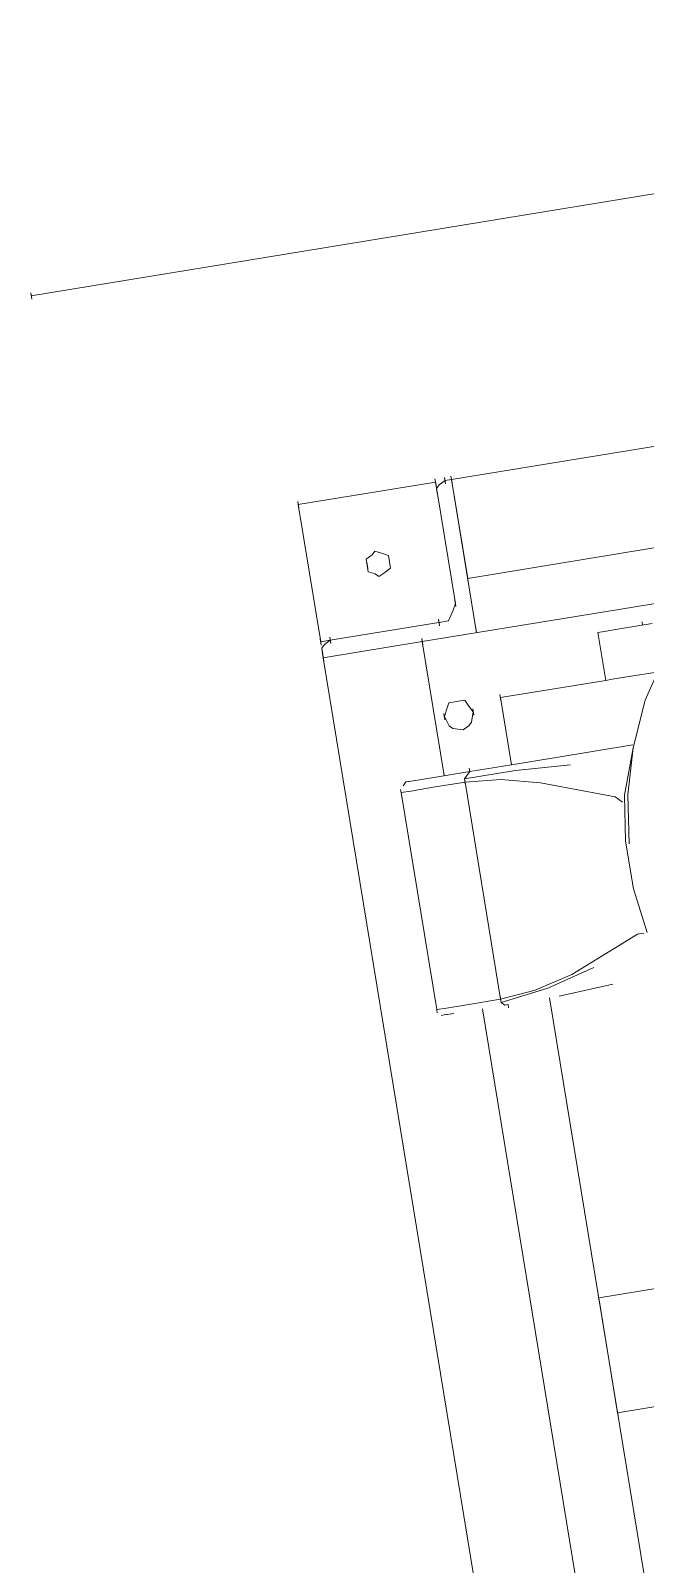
# Model space of a CAD drawing. Header units: metres. Extents: x 2 to 659295185, y -28 to 1124222152.
# Drawn here: x 655592.034 to 655592.432, y 1126535.022 to 1126536.017 of the extents above; entities that cross this region are included whole.
import ezdxf

# ---------------------------------------------------------------- set-up
doc = ezdxf.new("R2010")
doc.units = ezdxf.units.M
doc.header["$MEASUREMENT"] = 0
doc.layers.add('CCSM_C1_CUERPO CK$0$A-EQUIPOS', color=9, linetype='CONTINUOUS')

msp = doc.modelspace()

# ---------------------------------------------------------------- linework, layer by layer
at = {"layer": 'CCSM_C1_CUERPO CK$0$A-EQUIPOS', "lineweight": 5}
for p, q in [((655592.03416, 1126535.84445), (655593.08398, 1126536.01653)), ((655592.03416, 1126535.84445), (655593.08398, 1126536.01653)), ((655592.03382, 1126535.84652), (655592.03416, 1126535.84445)), ((655592.03382, 1126535.84652), (655592.0345, 1126535.84238)), ((655592.86371, 1126535.8167), (655592.3067, 1126535.7254)), ((655592.3067, 1126535.7254), (655592.86371, 1126535.8167)), ((655592.30256, 1126535.72472), (655592.30222, 1126535.72679)), ((655592.30222, 1126535.72679), (655592.3029, 1126535.72265)), ((655592.3067, 1126535.7254), (655592.30636, 1126535.72747)), ((655592.30636, 1126535.72747), (655592.30704, 1126535.72333)), ((655592.30704, 1126535.72333), (655592.30636, 1126535.72747)), ((655592.30636, 1126535.72747), (655592.3067, 1126535.7254)), ((655592.20731, 1126535.70911), (655592.29635, 1126535.72371)), ((655592.20731, 1126535.70911), (655592.29635, 1126535.72371)), ((655592.29635, 1126535.72371), (655592.29601, 1126535.72578)), ((655592.29601, 1126535.72578), (655592.29669, 1126535.72164)), ((655592.29635, 1126535.72371), (655592.29703, 1126535.71956)), ((655592.29635, 1126535.72371), (655592.29703, 1126535.71956)), ((655592.29703, 1126535.71956), (655592.29876, 1126535.72197)), ((655592.29876, 1126535.72197), (655592.29703, 1126535.71956)), ((655592.29703, 1126535.71956), (655592.29876, 1126535.72197)), ((655592.29876, 1126535.72197), (655592.29703, 1126535.71956)), ((655592.29876, 1126535.72197), (655592.29703, 1126535.71956)), ((655592.29703, 1126535.71956), (655592.29876, 1126535.72197)), ((655592.29703, 1126535.71956), (655592.29737, 1126535.71749)), ((655592.29703, 1126535.71956), (655592.29771, 1126535.71542)), ((655592.29737, 1126535.71749), (655592.30925, 1126535.64502)), ((655592.29737, 1126535.71749), (655592.30925, 1126535.64502)), ((655592.30256, 1126535.72472), (655592.29876, 1126535.72197)), ((655592.29876, 1126535.72197), (655592.30256, 1126535.72472)), ((655592.30256, 1126535.72472), (655592.29876, 1126535.72197)), ((655592.29876, 1126535.72197), (655592.30256, 1126535.72472)), ((655592.30256, 1126535.72472), (655592.29876, 1126535.72197)), ((655592.29876, 1126535.72197), (655592.30256, 1126535.72472)), ((655592.3067, 1126535.7254), (655592.30256, 1126535.72472)), ((655592.30256, 1126535.72472), (655592.3067, 1126535.7254)), ((655592.323, 1126535.62601), (655592.3067, 1126535.7254)), ((655592.323, 1126535.62601), (655592.3067, 1126535.7254)), ((655592.31723, 1126535.66121), (655592.3067, 1126535.7254)), ((655592.3067, 1126535.7254), (655592.31723, 1126535.66121)), ((655592.20731, 1126535.70911), (655592.20697, 1126535.71118)), ((655592.20697, 1126535.71118), (655592.20765, 1126535.70704)), ((655592.22191, 1126535.62007), (655592.20731, 1126535.70911)), ((655592.22191, 1126535.62007), (655592.20731, 1126535.70911)), ((655592.54085, 1126535.69787), (655592.31723, 1126535.66121)), ((655592.54085, 1126535.69787), (655592.31723, 1126535.66121)), ((655592.25691, 1126535.67897), (655592.25517, 1126535.67656)), ((655592.25517, 1126535.67656), (655592.25691, 1126535.67897)), ((655592.26139, 1126535.67758), (655592.25691, 1126535.67897)), ((655592.25691, 1126535.67897), (655592.26139, 1126535.67758)), ((655592.26587, 1126535.67618), (655592.26139, 1126535.67758)), ((655592.26139, 1126535.67758), (655592.26587, 1126535.67618)), ((655592.25517, 1126535.67656), (655592.25137, 1126535.67381)), ((655592.25517, 1126535.67656), (655592.25137, 1126535.67381)), ((655592.25137, 1126535.67381), (655592.25205, 1126535.66967)), ((655592.25137, 1126535.67381), (655592.25205, 1126535.66967)), ((655592.25171, 1126535.67174), (655592.25239, 1126535.6676)), ((655592.25205, 1126535.66967), (655592.25273, 1126535.66553)), ((655592.25205, 1126535.66967), (655592.25273, 1126535.66553)), ((655592.26722, 1126535.6679), (655592.26342, 1126535.66515)), ((655592.26342, 1126535.66515), (655592.26722, 1126535.6679)), ((655592.26587, 1126535.67618), (655592.26655, 1126535.67204)), ((655592.26655, 1126535.67204), (655592.26587, 1126535.67618)), ((655592.26655, 1126535.67204), (655592.26722, 1126535.6679)), ((655592.26722, 1126535.6679), (655592.26655, 1126535.67204)), ((655592.25273, 1126535.66553), (655592.25721, 1126535.66413)), ((655592.25273, 1126535.66553), (655592.25721, 1126535.66413)), ((655592.25962, 1126535.6624), (655592.25721, 1126535.66413)), ((655592.25962, 1126535.6624), (655592.25721, 1126535.66413)), ((655592.26342, 1126535.66515), (655592.25962, 1126535.6624)), ((655592.26342, 1126535.66515), (655592.25962, 1126535.6624)), ((655592.31689, 1126535.66328), (655592.31756, 1126535.65914)), ((655592.47415, 1126535.65079), (655592.28779, 1126535.62024)), ((655592.47415, 1126535.65079), (655592.28779, 1126535.62024)), ((655592.30891, 1126535.64709), (655592.30959, 1126535.64295)), ((655592.30786, 1126535.64054), (655592.30473, 1126535.63365)), ((655592.30786, 1126535.64054), (655592.30473, 1126535.63365)), ((655592.30925, 1126535.64502), (655592.30786, 1126535.64054)), ((655592.30925, 1126535.64502), (655592.30786, 1126535.64054)), ((655592.29852, 1126535.63263), (655592.22812, 1126535.62109)), ((655592.22812, 1126535.62109), (655592.29852, 1126535.63263)), ((655592.29818, 1126535.6347), (655592.29886, 1126535.63056)), ((655592.29818, 1126535.6347), (655592.29852, 1126535.63263)), ((655592.30473, 1126535.63365), (655592.29852, 1126535.63263)), ((655592.30473, 1126535.63365), (655592.29852, 1126535.63263)), ((655592.32266, 1126535.62808), (655592.323, 1126535.62601)), ((655592.32266, 1126535.62808), (655592.323, 1126535.62601)), ((655592.32266, 1126535.62808), (655592.323, 1126535.62601)), ((655592.41821, 1126535.62886), (655592.40579, 1126535.62682)), ((655592.41821, 1126535.62886), (655592.40579, 1126535.62682)), ((655592.43685, 1126535.63192), (655592.41821, 1126535.62886)), ((655592.43685, 1126535.63192), (655592.41821, 1126535.62886)), ((655592.43029, 1126535.63297), (655592.43063, 1126535.6309)), ((655592.43063, 1126535.6309), (655592.43029, 1126535.63297)), ((655592.43029, 1126535.63297), (655592.43063, 1126535.6309)), ((655592.43063, 1126535.6309), (655592.43029, 1126535.63297)), ((655592.22225, 1126535.618), (655592.22157, 1126535.62214)), ((655592.22812, 1126535.62109), (655592.22191, 1126535.62007)), ((655592.22812, 1126535.62109), (655592.22191, 1126535.62007)), ((655592.22191, 1126535.62007), (655592.22225, 1126535.618)), ((655592.22259, 1126535.61593), (655592.22432, 1126535.61834)), ((655592.22432, 1126535.61834), (655592.22259, 1126535.61593)), ((655592.22259, 1126535.61593), (655592.22432, 1126535.61834)), ((655592.22432, 1126535.61834), (655592.22259, 1126535.61593)), ((655592.22432, 1126535.61834), (655592.22259, 1126535.61593)), ((655592.22259, 1126535.61593), (655592.22432, 1126535.61834)), ((655592.2236, 1126535.60972), (655592.28779, 1126535.62024)), ((655592.28779, 1126535.62024), (655592.2236, 1126535.60972)), ((655592.2236, 1126535.60972), (655592.28779, 1126535.62024)), ((655592.28779, 1126535.62024), (655592.2236, 1126535.60972)), ((655592.22812, 1126535.62109), (655592.22432, 1126535.61834)), ((655592.22432, 1126535.61834), (655592.22812, 1126535.62109)), ((655592.22812, 1126535.62109), (655592.22432, 1126535.61834)), ((655592.22432, 1126535.61834), (655592.22812, 1126535.62109)), ((655592.22812, 1126535.62109), (655592.22432, 1126535.61834)), ((655592.22432, 1126535.61834), (655592.22812, 1126535.62109)), ((655592.22778, 1126535.62316), (655592.22846, 1126535.61902)), ((655592.28813, 1126535.61817), (655592.28745, 1126535.62231)), ((655592.28745, 1126535.62231), (655592.28779, 1126535.62024)), ((655592.28745, 1126535.62231), (655592.28779, 1126535.62024)), ((655592.28745, 1126535.62231), (655592.28779, 1126535.62024)), ((655592.28745, 1126535.62231), (655592.28779, 1126535.62024)), ((655592.28779, 1126535.62024), (655592.30205, 1126535.53328)), ((655592.28779, 1126535.62024), (655592.30205, 1126535.53328)), ((655592.40579, 1126535.62682), (655592.40165, 1126535.62615)), ((655592.40579, 1126535.62682), (655592.40165, 1126535.62615)), ((655592.40165, 1126535.62615), (655592.40674, 1126535.59509)), ((655592.22259, 1126535.61593), (655592.22293, 1126535.61386)), ((655592.22327, 1126535.61179), (655592.22259, 1126535.61593)), ((655592.22293, 1126535.61386), (655592.2236, 1126535.60972)), ((655592.2236, 1126535.60972), (655592.22293, 1126535.61386)), ((655592.22327, 1126535.61179), (655592.22394, 1126535.60765)), ((655592.22394, 1126535.60765), (655592.22327, 1126535.61179)), ((655592.2236, 1126535.60972), (655592.49478, 1126533.95528)), ((655592.49478, 1126533.95528), (655592.2236, 1126535.60972)), ((655592.44472, 1126535.60982), (655592.43223, 1126535.58225)), ((655592.4233, 1126535.5978), (655592.41088, 1126535.59577)), ((655592.4233, 1126535.5978), (655592.41088, 1126535.59577)), ((655592.43987, 1126535.60052), (655592.4233, 1126535.5978)), ((655592.4233, 1126535.5978), (655592.43987, 1126535.60052)), ((655592.33841, 1126535.58389), (655592.40674, 1126535.59509)), ((655592.33841, 1126535.58389), (655592.40674, 1126535.59509)), ((655592.41088, 1126535.59577), (655592.40674, 1126535.59509)), ((655592.41088, 1126535.59577), (655592.40674, 1126535.59509)), ((655592.30494, 1126535.58053), (655592.30354, 1126535.57605)), ((655592.30494, 1126535.58053), (655592.30354, 1126535.57605)), ((655592.31115, 1126535.58154), (655592.30494, 1126535.58053)), ((655592.31115, 1126535.58154), (655592.30494, 1126535.58053)), ((655592.31529, 1126535.58222), (655592.31115, 1126535.58154)), ((655592.31529, 1126535.58222), (655592.31115, 1126535.58154)), ((655592.31529, 1126535.58222), (655592.31804, 1126535.57842)), ((655592.31804, 1126535.57842), (655592.31529, 1126535.58222)), ((655592.32079, 1126535.57462), (655592.31804, 1126535.57842)), ((655592.32079, 1126535.57462), (655592.31804, 1126535.57842)), ((655592.33807, 1126535.58596), (655592.33874, 1126535.58182)), ((655592.34553, 1126535.5404), (655592.33841, 1126535.58389)), ((655592.34553, 1126535.5404), (655592.33841, 1126535.58389)), ((655592.43223, 1126535.58225), (655592.42456, 1126535.55123)), ((655592.30181, 1126535.57364), (655592.30249, 1126535.56949)), ((655592.30354, 1126535.57605), (655592.30215, 1126535.57157)), ((655592.30354, 1126535.57605), (655592.30215, 1126535.57157)), ((655592.30524, 1126535.56569), (655592.30215, 1126535.57157)), ((655592.30524, 1126535.56569), (655592.30215, 1126535.57157)), ((655592.31974, 1126535.56807), (655592.318, 1126535.56566)), ((655592.31974, 1126535.56807), (655592.318, 1126535.56566)), ((655592.31974, 1126535.56807), (655592.32079, 1126535.57462)), ((655592.32079, 1126535.57462), (655592.31974, 1126535.56807)), ((655592.32045, 1126535.57669), (655592.32113, 1126535.57255)), ((655592.30765, 1126535.56396), (655592.30524, 1126535.56569)), ((655592.30765, 1126535.56396), (655592.30524, 1126535.56569)), ((655592.3142, 1126535.56291), (655592.30765, 1126535.56396)), ((655592.3142, 1126535.56291), (655592.30765, 1126535.56396)), ((655592.318, 1126535.56566), (655592.3142, 1126535.56291)), ((655592.318, 1126535.56566), (655592.3142, 1126535.56291)), ((655592.42422, 1126535.5533), (655592.37452, 1126535.54515)), ((655592.42422, 1126535.5533), (655592.37452, 1126535.54515)), ((655592.42456, 1126535.55123), (655592.41895, 1126535.52054)), ((655592.42456, 1126535.55123), (655592.41895, 1126535.52054)), ((655592.42103, 1126535.52088), (655592.42456, 1126535.55123)), ((655592.31827, 1126535.53806), (655592.31861, 1126535.53599)), ((655592.34553, 1126535.5404), (655592.31861, 1126535.53599)), ((655592.34553, 1126535.5404), (655592.31861, 1126535.53599)), ((655592.37452, 1126535.54515), (655592.34553, 1126535.5404)), ((655592.37452, 1126535.54515), (655592.34553, 1126535.5404)), ((655592.38382, 1126535.5403), (655592.34828, 1126535.5366)), ((655592.34828, 1126535.5366), (655592.38382, 1126535.5403)), ((655592.38382, 1126535.5403), (655592.34828, 1126535.5366)), ((655592.2772, 1126535.5292), (655592.27547, 1126535.52679)), ((655592.28341, 1126535.53022), (655592.2772, 1126535.5292)), ((655592.28341, 1126535.53022), (655592.2772, 1126535.5292)), ((655592.2772, 1126535.5292), (655592.27927, 1126535.52954)), ((655592.27927, 1126535.52954), (655592.2772, 1126535.5292)), ((655592.29791, 1126535.5326), (655592.28341, 1126535.53022)), ((655592.29791, 1126535.5326), (655592.28341, 1126535.53022)), ((655592.29478, 1126535.52571), (655592.31549, 1126535.5291)), ((655592.31861, 1126535.53599), (655592.29791, 1126535.5326)), ((655592.31861, 1126535.53599), (655592.29791, 1126535.5326)), ((655592.31515, 1126535.53117), (655592.34828, 1126535.5366)), ((655592.34828, 1126535.5366), (655592.31515, 1126535.53117)), ((655592.31515, 1126535.53117), (655592.31688, 1126535.53358)), ((655592.31549, 1126535.5291), (655592.31515, 1126535.53117)), ((655592.31515, 1126535.53117), (655592.31583, 1126535.52703)), ((655592.33861, 1126535.53076), (655592.31549, 1126535.5291)), ((655592.31549, 1126535.5291), (655592.33857, 1126535.3883)), ((655592.31688, 1126535.53358), (655592.31861, 1126535.53599)), ((655592.36447, 1126535.52862), (655592.33861, 1126535.53076)), ((655592.41274, 1126535.51953), (655592.36447, 1126535.52862)), ((655592.27374, 1126535.52438), (655592.27408, 1126535.52231)), ((655592.28029, 1126535.52333), (655592.27408, 1126535.52231)), ((655592.27408, 1126535.52231), (655592.29716, 1126535.38151)), ((655592.29478, 1126535.52571), (655592.28029, 1126535.52333)), ((655592.41756, 1126535.51606), (655592.41274, 1126535.51953)), ((655592.41895, 1126535.52054), (655592.41956, 1126535.49088)), ((655592.42103, 1126535.52088), (655592.42197, 1126535.48914)), ((655592.41956, 1126535.49088), (655592.42466, 1126535.45982)), ((655592.42466, 1126535.45982), (655592.43355, 1126535.43151)), ((655592.42466, 1126535.45982), (655592.43355, 1126535.43151)), ((655592.42734, 1126535.43049), (655592.38484, 1126535.40439)), ((655592.43148, 1126535.43117), (655592.42734, 1126535.43049)), ((655592.39899, 1126535.40883), (655592.36929, 1126535.39546)), ((655592.38484, 1126535.40439), (655592.36101, 1126535.3941)), ((655592.33857, 1126535.3883), (655592.31786, 1126535.3849)), ((655592.33823, 1126535.39037), (655592.33891, 1126535.38623)), ((655592.36101, 1126535.3941), (655592.33857, 1126535.3883)), ((655592.33891, 1126535.38623), (655592.33857, 1126535.3883)), ((655592.33891, 1126535.38623), (655592.36929, 1126535.39546)), ((655592.48469, 1126534.69144), (655592.37031, 1126535.38925)), ((655592.48469, 1126534.69144), (655592.37031, 1126535.38925)), ((655592.41138, 1126535.3981), (655592.37652, 1126535.39026)), ((655592.37652, 1126535.39026), (655592.41138, 1126535.3981)), ((655592.41138, 1126535.3981), (655592.37652, 1126535.39026)), ((655592.30337, 1126535.38253), (655592.29716, 1126535.38151)), ((655592.29716, 1126535.38151), (655592.2975, 1126535.37944)), ((655592.30198, 1126535.37805), (655592.30819, 1126535.37906)), ((655592.30819, 1126535.37906), (655592.30198, 1126535.37805)), ((655592.30405, 1126535.37839), (655592.30198, 1126535.37805)), ((655592.30405, 1126535.37839), (655592.30198, 1126535.37805)), ((655592.31786, 1126535.3849), (655592.30337, 1126535.38253)), ((655592.32683, 1126535.38212), (655592.4412, 1126534.68431)), ((655592.32683, 1126535.38212), (655592.4412, 1126534.68431)), ((655592.34132, 1126535.38449), (655592.33891, 1126535.38623)), ((655592.34339, 1126535.38483), (655592.34132, 1126535.38449)), ((655592.34339, 1126535.38483), (655592.34373, 1126535.38276)), ((655592.30198, 1126535.37805), (655592.29991, 1126535.37771)), ((655592.30198, 1126535.37805), (655592.29991, 1126535.37771)), ((655592.40221, 1126535.19461), (655592.572, 1126535.22244)), ((655592.572, 1126535.22244), (655592.40221, 1126535.19461)), ((655592.40187, 1126535.19668), (655592.40255, 1126535.19254)), ((655592.41443, 1126535.12006), (655592.40221, 1126535.19461)), ((655592.41443, 1126535.12006), (655592.40221, 1126535.19461)), ((655592.59251, 1126535.14925), (655592.41443, 1126535.12006)), ((655592.41443, 1126535.12006), (655592.59251, 1126535.14925)), ((655592.41409, 1126535.12213), (655592.41477, 1126535.11799))]:
    msp.add_line(p, q, dxfattribs=at)

doc.saveas('drawing.dxf')
